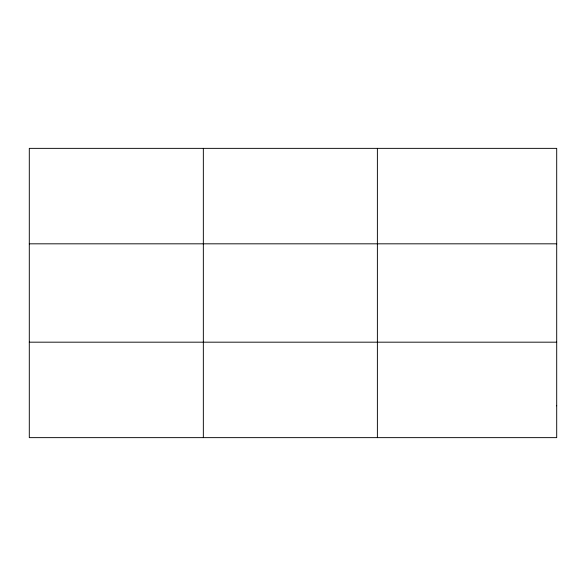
<?xml version="1.0" encoding="UTF-8"?>
<svg xmlns="http://www.w3.org/2000/svg" width="586" height="586" viewBox="0 0 586 586"><rect width="100%" height="100%" fill="white"/><g stroke="black" fill="none" stroke-linecap="round" stroke-linejoin="round"><path stroke-width="0.88" d="M203.342 437.639L203.342 148.361M377.384 437.639L377.384 148.361M29.3 243.82L556.7 243.82M29.3 342.18L556.7 342.18M556.7 405.82L556.7 437.639L29.3 437.639L29.3 148.361L556.7 148.361L556.7 405.82"/></g></svg>
